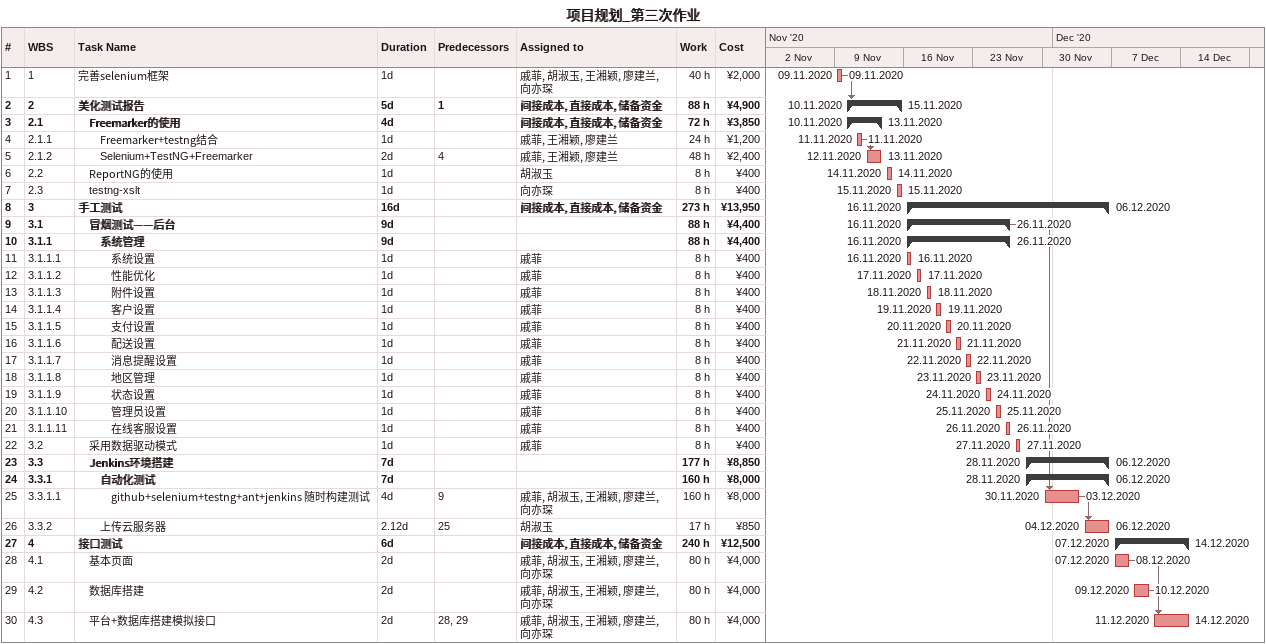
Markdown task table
项目规划_第三次作业

| ID | WBS | Task | Duration | Start | Finish | Predecessors | Resources | Work (h) | Cost (¥) |
|---|---|---|---|---|---|---|---|---|---|
| 1 | 1 | 完善selenium框架 | 1d | 2020-11-09 | 2020-11-09 |  | 戚菲, 胡淑玉, 王湘颖, 廖建兰, 向亦琛 | 40 | 2000 |
| 2 | 2 | **美化测试报告** | 5d | 2020-11-10 | 2020-11-15 | 1 | 间接成本, 直接成本, 储备资金 | 88 | 4900 |
| 3 | 2.1 | **Freemarker的使用** | 4d | 2020-11-10 | 2020-11-13 |  | 间接成本, 直接成本, 储备资金 | 72 | 3850 |
| 4 | 2.1.1 | Freemarker+testng结合 | 1d | 2020-11-11 | 2020-11-11 |  | 戚菲, 王湘颖, 廖建兰 | 24 | 1200 |
| 5 | 2.1.2 | Selenium+TestNG+Freemarker | 2d | 2020-11-12 | 2020-11-13 | 4 | 戚菲, 王湘颖, 廖建兰 | 48 | 2400 |
| 6 | 2.2 | ReportNG的使用 | 1d | 2020-11-14 | 2020-11-14 |  | 胡淑玉 | 8 | 400 |
| 7 | 2.3 | testng-xslt | 1d | 2020-11-15 | 2020-11-15 |  | 向亦琛 | 8 | 400 |
| 8 | 3 | **手工测试** | 16d | 2020-11-16 | 2020-12-06 |  | 间接成本, 直接成本, 储备资金 | 273 | 13950 |
| 9 | 3.1 | **冒烟测试——后台** | 9d | 2020-11-16 | 2020-11-26 |  |  | 88 | 4400 |
| 10 | 3.1.1 | **系统管理** | 9d | 2020-11-16 | 2020-11-26 |  |  | 88 | 4400 |
| 11 | 3.1.1.1 | 系统设置 | 1d | 2020-11-16 | 2020-11-16 |  | 戚菲 | 8 | 400 |
| 12 | 3.1.1.2 | 性能优化 | 1d | 2020-11-17 | 2020-11-17 |  | 戚菲 | 8 | 400 |
| 13 | 3.1.1.3 | 附件设置 | 1d | 2020-11-18 | 2020-11-18 |  | 戚菲 | 8 | 400 |
| 14 | 3.1.1.4 | 客户设置 | 1d | 2020-11-19 | 2020-11-19 |  | 戚菲 | 8 | 400 |
| 15 | 3.1.1.5 | 支付设置 | 1d | 2020-11-20 | 2020-11-20 |  | 戚菲 | 8 | 400 |
| 16 | 3.1.1.6 | 配送设置 | 1d | 2020-11-21 | 2020-11-21 |  | 戚菲 | 8 | 400 |
| 17 | 3.1.1.7 | 消息提醒设置 | 1d | 2020-11-22 | 2020-11-22 |  | 戚菲 | 8 | 400 |
| 18 | 3.1.1.8 | 地区管理 | 1d | 2020-11-23 | 2020-11-23 |  | 戚菲 | 8 | 400 |
| 19 | 3.1.1.9 | 状态设置 | 1d | 2020-11-24 | 2020-11-24 |  | 戚菲 | 8 | 400 |
| 20 | 3.1.1.10 | 管理员设置 | 1d | 2020-11-25 | 2020-11-25 |  | 戚菲 | 8 | 400 |
| 21 | 3.1.1.11 | 在线客服设置 | 1d | 2020-11-26 | 2020-11-26 |  | 戚菲 | 8 | 400 |
| 22 | 3.2 | 采用数据驱动模式 | 1d | 2020-11-27 | 2020-11-27 |  | 戚菲 | 8 | 400 |
| 23 | 3.3 | **Jenkins环境搭建** | 7d | 2020-11-28 | 2020-12-06 |  |  | 177 | 8850 |
| 24 | 3.3.1 | **自动化测试** | 7d | 2020-11-28 | 2020-12-06 |  |  | 160 | 8000 |
| 25 | 3.3.1.1 | github+selenium+testng+ant+jenkins 随时构建测试 | 4d | 2020-11-30 | 2020-12-03 | 9 | 戚菲, 胡淑玉, 王湘颖, 廖建兰, 向亦琛 | 160 | 8000 |
| 26 | 3.3.2 | 上传云服务器 | 2.12d | 2020-12-04 | 2020-12-06 | 25 | 胡淑玉 | 17 | 850 |
| 27 | 4 | **接口测试** | 6d | 2020-12-07 | 2020-12-14 |  | 间接成本, 直接成本, 储备资金 | 240 | 12500 |
| 28 | 4.1 | 基本页面 | 2d | 2020-12-07 | 2020-12-08 |  | 戚菲, 胡淑玉, 王湘颖, 廖建兰, 向亦琛 | 80 | 4000 |
| 29 | 4.2 | 数据库搭建 | 2d | 2020-12-09 | 2020-12-10 |  | 戚菲, 胡淑玉, 王湘颖, 廖建兰, 向亦琛 | 80 | 4000 |
| 30 | 4.3 | 平台+数据库搭建模拟接口 | 2d | 2020-12-11 | 2020-12-14 | 28, 29 | 戚菲, 胡淑玉, 王湘颖, 廖建兰, 向亦琛 | 80 | 4000 |
